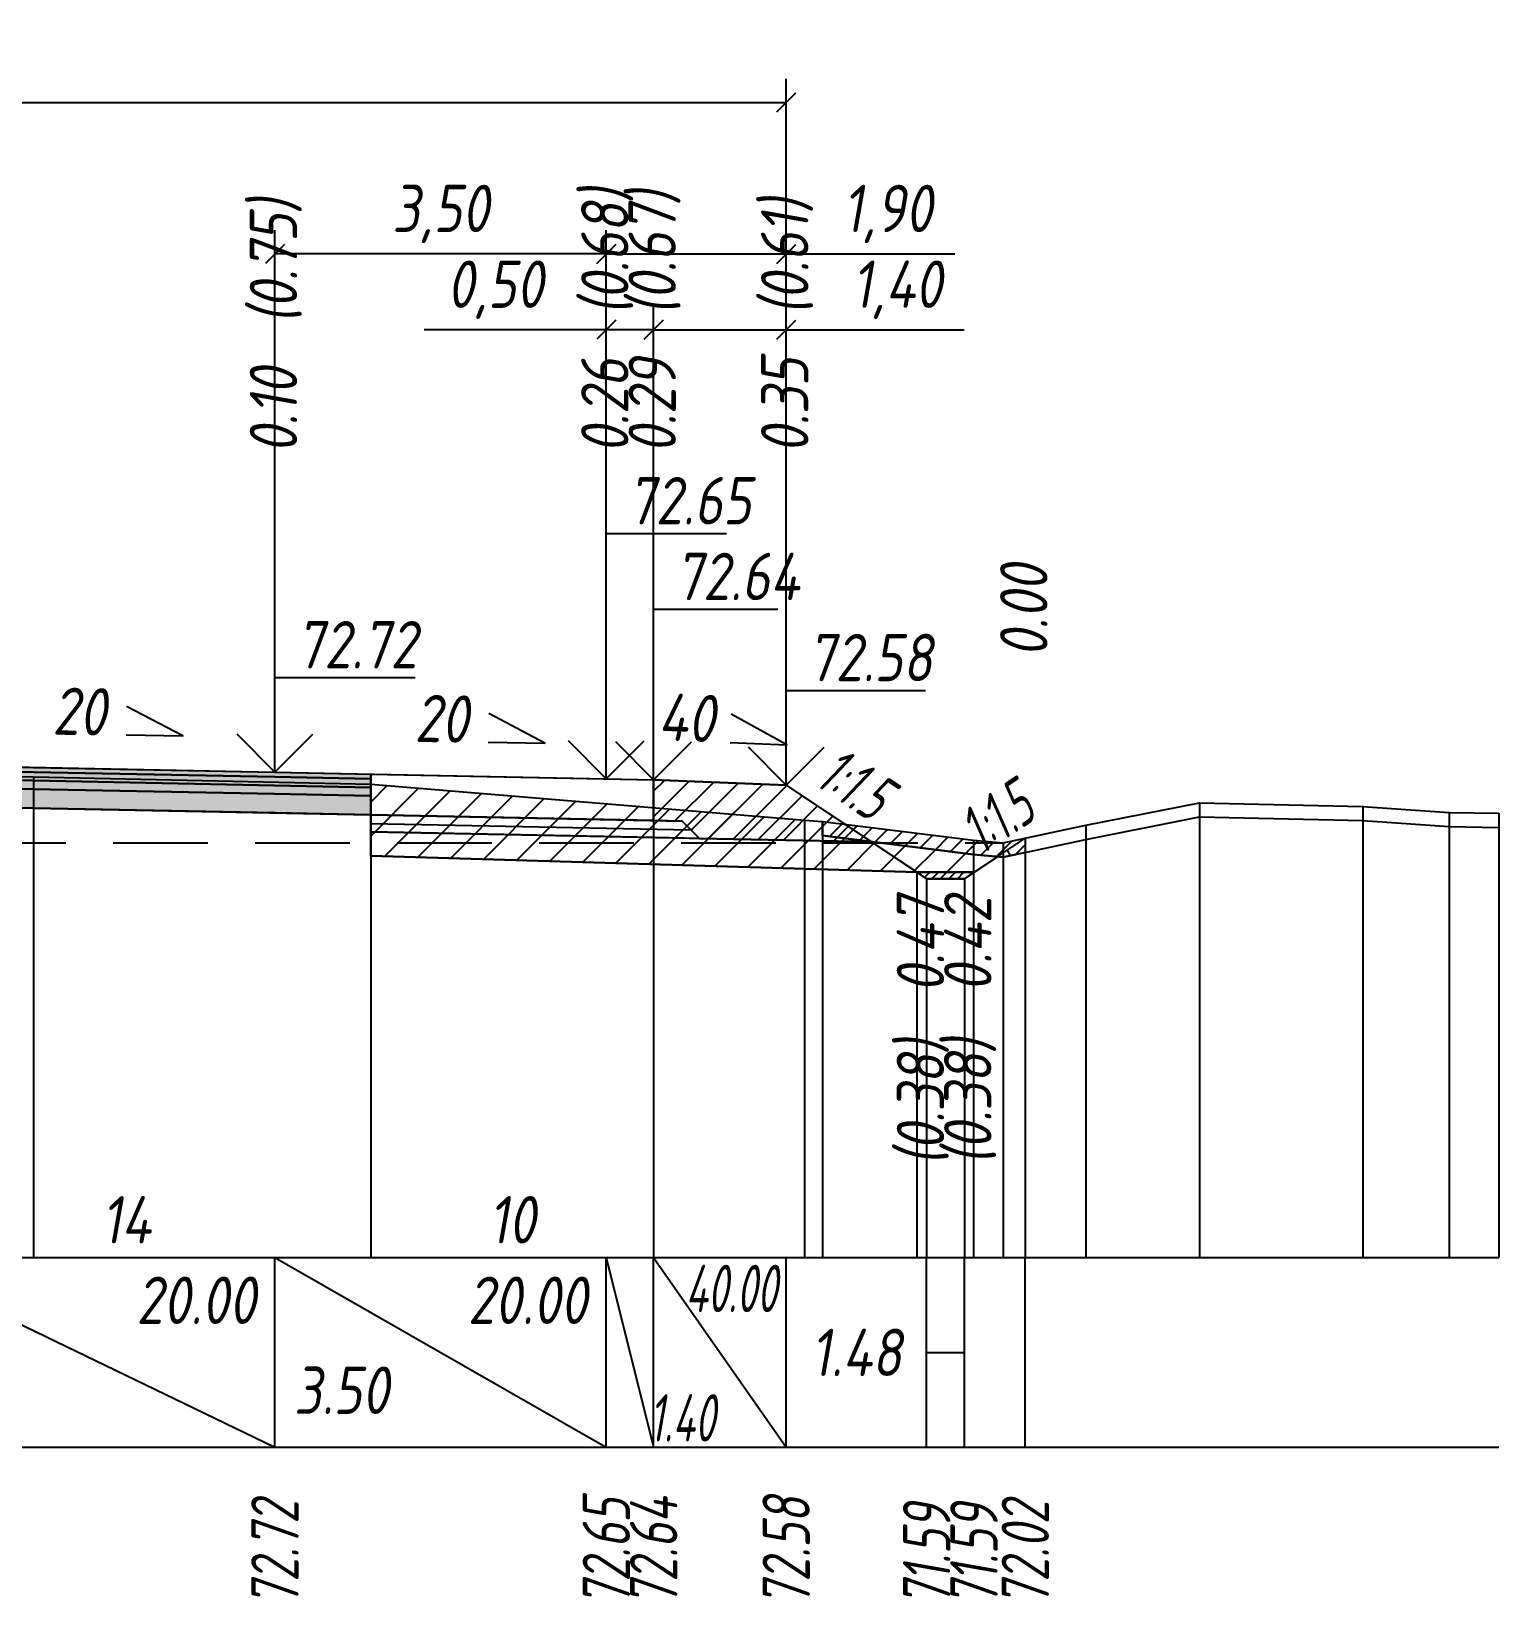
# Model space of a CAD drawing. Extents: x -717 to 1451, y -133302 to 233.
# Drawn here: x 165.2 to 242.7, y -10108.9 to -10026.3 of the extents above; entities that cross this region are included whole.
import ezdxf
from ezdxf.enums import TextEntityAlignment as Align

# ---------------------------------------------------------------- set-up
doc = ezdxf.new("R2010")
doc.units = 0
doc.linetypes.add('штриховая', pattern=[0.75, 0.5, -0.25])
for name, color, linetype in [('Интерполированный поперечник', 2, 'Continuous'), ('Код_514', 1, 'Continuous'), ('Контур_0', 7, 'Continuous'), ('Контур_2521', 7, 'Continuous'), ('Контур_2564', 7, 'Continuous'), ('Контур_2660', 7, 'Continuous'), ('Контур_2665', 7, 'Continuous'), ('Контур_400', 7, 'Continuous'), ('Контур_508', 7, 'Continuous'), ('Контур_512', 7, 'Continuous'), ('Контур_513', 7, 'Continuous'), ('Контур_818', 7, 'Continuous'), ('Красный поперечник', 1, 'Continuous'), ('Объём_2501', 7, 'Continuous'), ('Объём_2564', 7, 'Continuous'), ('Объём_2650', 7, 'Continuous'), ('Объём_2660', 7, 'Continuous'), ('Объём_2661', 7, 'Continuous'), ('Объём_2662', 7, 'Continuous'), ('Объём_2663', 7, 'Continuous'), ('Объём_2664', 7, 'Continuous'), ('Объём_2665', 7, 'Continuous'), ('Объём_2666', 7, 'Continuous'), ('Объём_2667', 7, 'Continuous'), ('Объём_2668', 7, 'Continuous'), ('Объём_2669', 7, 'Continuous'), ('Объём_2675', 7, 'Continuous'), ('Объём_2753', 7, 'Continuous'), ('Откосы', 7, 'Continuous'), ('Отметки покрытия', 7, 'Continuous'), ('Рабочие отметки', 7, 'Continuous'), ('Рабочие отметки доп.', 7, 'Continuous'), ('Слои выравнивания', 7, 'Continuous'), ('Таблица', 7, 'Continuous'), ('Уклоны проезжей части', 7, 'Continuous'), ('Черный поперечник', 3, 'Continuous')]:
    doc.layers.add(name, color=color, linetype=linetype)
for name, color, linetype, true_color in [('Контур_2540', 2, 'Continuous', 0xffff00), ('Контур_2560', 2, 'Continuous', 0xffff00), ('Контур_2561', 7, 'Continuous', 0xff8040), ('Контур_2562', 3, 'Continuous', 0x00ff00), ('Контур_2563', 7, 'Continuous', 0xff8000), ('Контур_2570', 7, 'Continuous', 0x80ff00), ('Контур_2725', 7, 'Continuous', 0x323232), ('Контур_2736', 4, 'Continuous', 0x00ffff), ('Контур_2737', 4, 'Continuous', 0x00ffff), ('Контур_2738', 4, 'Continuous', 0x00ffff), ('Контур_2739', 4, 'Continuous', 0x00ffff), ('Контур_2741', 4, 'Continuous', 0x00ffff), ('Контур_2742', 4, 'Continuous', 0x00ffff), ('Контур_2743', 4, 'Continuous', 0x00ffff), ('Контур_2744', 7, 'Continuous', 0xa4ffff), ('Контур_2745', 7, 'Continuous', 0xa4ffff), ('Контур_2747', 4, 'Continuous', 0x00ffff), ('Контур_2748', 4, 'Continuous', 0x00ffff), ('Контур_2749', 4, 'Continuous', 0x00ffff), ('Контур_2750', 4, 'Continuous', 0x00ffff), ('Контур_2751', 4, 'Continuous', 0x00ffff), ('Контур_2752', 4, 'Continuous', 0x00ffff), ('Контур_2760', 7, 'Continuous', 0x323232), ('Контур_2761', 7, 'Continuous', 0x323232), ('Контур_2762', 7, 'Continuous', 0x323232), ('Контур_2763', 7, 'Continuous', 0x323232), ('Контур_402', 7, 'Continuous', 0xff6464), ('Контур_703', 4, 'Continuous', 0x00ffff), ('Контур_705', 4, 'Continuous', 0x00ffff), ('Контур_707', 4, 'Continuous', 0x00ffff), ('Контур_720', 131, 'Continuous', 0xaaffff), ('Объём_2500', 7, 'Continuous', 0xc0c0c0), ('Объём_2520', 7, 'Continuous', 0x80ffff), ('Объём_2540', 2, 'Continuous', 0xffff00), ('Объём_2560', 2, 'Continuous', 0xffff00), ('Объём_2561', 7, 'Continuous', 0xff8040), ('Объём_2562', 3, 'Continuous', 0x00ff00), ('Объём_2563', 7, 'Continuous', 0xff8000), ('Объём_2570', 7, 'Continuous', 0x80ff00), ('Объём_2600', 7, 'Continuous', 0x808000), ('Объём_2620', 2, 'Continuous', 0xffff00), ('Объём_2746', 2, 'Continuous', 0xffff00)]:
    doc.layers.add(name, color=color, linetype=linetype, true_color=true_color)
doc.styles.get("Standard").update_dxf_attribs({"font": 'txt', "height": 2.5})
doc.styles.add('М', font='romand.shx', dxfattribs={"width": 0.8, "oblique": 10, "height": 2.5})
doc.dimstyles.new('ISO-25', dxfattribs={"dimtxt": 2.5, "dimasz": 2.5, "dimexe": 1.25, "dimexo": 0.625, "dimtad": 1, "dimtxsty": 'Standard', "dimcen": 2.5, "dimadec": 0, "dimazin": 0, "dimtfac": 1, "dimtmove": 0, "dimatfit": 3, "dimfxl": 1, "dimarcsym": 0})

# ---------------------------------------------------------------- blocks, each defined once
blk = doc.blocks.new('_Oblique')
at = {"color": 0, "linetype": 'ByBlock', "lineweight": -2}
blk.add_line((-0.5, -0.5), (0.5, 0.5), dxfattribs=at)
blk = doc.blocks.new('*D225')
at = {"color": 0, "lineweight": -2, "transparency": 16777216}
for p, q in [((198.051, -10065.214), (198.051, -10040.774)), ((205.051, -10065.494), (205.051, -10040.774)), ((198.051, -10042.024), (205.051, -10042.024)), ((205.051, -10042.024), (214.45, -10042.024))]:
    blk.add_line(p, q, dxfattribs=at)
at = {"layer": 'Defpoints', "color": 0, "transparency": 16777216}
for p in [(205.051, -10042.024), (198.051, -10065.839), (205.051, -10066.119)]:
    blk.add_point(p, dxfattribs=at)
at = {"color": 0, "lineweight": -2, "transparency": 16777216, "rotation": 180}
blk.add_blockref('_Oblique', (198.051, -10042.024), dxfattribs=at)
at = {"color": 0, "lineweight": -2, "transparency": 16777216}
blk.add_blockref('_Oblique', (205.051, -10042.024), dxfattribs=at)
at = {"color": 0, "transparency": 16777216, "insert": (210.91, -10039.91), "char_height": 2.5, "width": 8.75, "attachment_point": 5, "style": 'М'}
blk.add_mtext('1,40', dxfattribs=at)
blk = doc.blocks.new('*D227')
at = {"color": 0, "lineweight": -2, "transparency": 16777216}
for p, q in [((195.551, -10065.164), (195.551, -10040.774)), ((198.051, -10065.214), (198.051, -10040.774)), ((195.551, -10042.024), (185.928, -10042.024)), ((198.051, -10042.024), (195.551, -10042.024))]:
    blk.add_line(p, q, dxfattribs=at)
at = {"layer": 'Defpoints', "color": 0, "transparency": 16777216}
for p in [(198.051, -10042.024), (195.551, -10065.789), (198.051, -10065.839)]:
    blk.add_point(p, dxfattribs=at)
at = {"color": 0, "lineweight": -2, "transparency": 16777216, "rotation": 180}
blk.add_blockref('_Oblique', (195.551, -10042.024), dxfattribs=at)
at = {"color": 0, "lineweight": -2, "transparency": 16777216}
blk.add_blockref('_Oblique', (198.051, -10042.024), dxfattribs=at)
at = {"color": 0, "transparency": 16777216, "insert": (189.69, -10039.91), "char_height": 2.5, "width": 9.16667, "attachment_point": 5, "style": 'М'}
blk.add_mtext('0,50', dxfattribs=at)
blk = doc.blocks.new('*D229')
at = {"color": 0, "lineweight": -2, "transparency": 16777216}
for p, q in [((178.051, -10064.814), (178.051, -10036.774)), ((195.551, -10065.164), (195.551, -10036.774)), ((195.551, -10038.024), (178.051, -10038.024))]:
    blk.add_line(p, q, dxfattribs=at)
at = {"layer": 'Defpoints', "color": 0, "transparency": 16777216}
for p in [(178.051, -10038.024), (178.051, -10065.439), (195.551, -10065.789)]:
    blk.add_point(p, dxfattribs=at)
at = {"color": 0, "lineweight": -2, "transparency": 16777216, "rotation": 180}
blk.add_blockref('_Oblique', (178.051, -10038.024), dxfattribs=at)
at = {"color": 0, "lineweight": -2, "transparency": 16777216}
blk.add_blockref('_Oblique', (195.551, -10038.024), dxfattribs=at)
at = {"color": 0, "transparency": 16777216, "insert": (186.801, -10035.91), "char_height": 2.5, "width": 9.58333, "attachment_point": 5, "style": 'М'}
blk.add_mtext('3,50', dxfattribs=at)
blk = doc.blocks.new('*D230')
at = {"color": 0, "lineweight": -2, "transparency": 16777216}
for p, q in [((195.551, -10065.164), (195.551, -10036.774)), ((205.051, -10065.494), (205.051, -10036.774)), ((195.551, -10038.024), (205.051, -10038.024)), ((205.051, -10038.024), (213.95, -10038.024))]:
    blk.add_line(p, q, dxfattribs=at)
at = {"layer": 'Defpoints', "color": 0, "transparency": 16777216}
for p in [(195.551, -10038.024), (195.551, -10065.789), (205.051, -10066.119)]:
    blk.add_point(p, dxfattribs=at)
at = {"color": 0, "lineweight": -2, "transparency": 16777216, "rotation": 180}
blk.add_blockref('_Oblique', (195.551, -10038.024), dxfattribs=at)
at = {"color": 0, "lineweight": -2, "transparency": 16777216}
blk.add_blockref('_Oblique', (205.051, -10038.024), dxfattribs=at)
at = {"color": 0, "transparency": 16777216, "insert": (210.409, -10035.91), "char_height": 2.5, "width": 8.75, "attachment_point": 5, "style": 'М'}
blk.add_mtext('1,90', dxfattribs=at)
blk = doc.blocks.new('*D232')
at = {"color": 0, "lineweight": -2, "transparency": 16777216}
for p, q in [((109.551, -10065.494), (109.551, -10028.774)), ((205.051, -10065.494), (205.051, -10028.774)), ((109.551, -10030.024), (205.051, -10030.024))]:
    blk.add_line(p, q, dxfattribs=at)
at = {"layer": 'Defpoints', "color": 0, "transparency": 16777216}
for p in [(205.051, -10030.024), (109.551, -10066.119), (205.051, -10066.119)]:
    blk.add_point(p, dxfattribs=at)
at = {"color": 0, "lineweight": -2, "transparency": 16777216, "rotation": 180}
blk.add_blockref('_Oblique', (109.551, -10030.024), dxfattribs=at)
at = {"color": 0, "lineweight": -2, "transparency": 16777216}
blk.add_blockref('_Oblique', (205.051, -10030.024), dxfattribs=at)
at = {"color": 0, "transparency": 16777216, "insert": (157.301, -10027.91), "char_height": 2.5, "width": 10.41667, "attachment_point": 5, "style": 'М'}
blk.add_mtext('19,10', dxfattribs=at)

msp = doc.modelspace()

# ---------------------------------------------------------------- hatches: boundary and pattern name
at = {"layer": 'Объём_2563'}
h = msp.add_hatch(dxfattribs=at)
h.set_pattern_fill('ANSI31', color=256, scale=0.3)
h.paths.add_polyline_path([(200.469, -10068.874), (199.551, -10067.956), (198.051, -10067.926), (198.051, -10065.776), (205.051, -10066.056), (209.551, -10069.056)])
at = {"layer": 'Объём_2570'}
h = msp.add_hatch(dxfattribs=at)
h.set_pattern_fill('ANSI31', color=256, scale=0.2)
h.paths.add_polyline_path([(217.674, -10069.612), (216.516, -10069.86), (214.934, -10069.716), (206.962, -10068.724), (206.962, -10067.974), (214.934, -10068.966), (216.516, -10069.11), (217.674, -10068.862)])
at = {"layer": 'Объём_2600'}
h = msp.add_hatch(dxfattribs=at)
h.set_pattern_fill('ANSI31', color=6, scale=0.4)
h.paths.add_polyline_path([(206.015, -10067.903), (206.962, -10067.974), (206.962, -10068.724), (214.934, -10069.716), (216.218, -10069.833), (214.991, -10070.65), (211.942, -10070.65), (183.11, -10069.785), (183.11, -10066.011)])
h = msp.add_hatch(dxfattribs=at)
h.set_pattern_fill('HONEY', color=5, scale=0.3)
h.paths.add_polyline_path([(217.674, -10068.862), (217.674, -10069.612), (216.516, -10069.86), (216.218, -10069.833)])
at = {"layer": 'Объём_2620'}
h = msp.add_hatch(dxfattribs=at)
h.set_pattern_fill('ANSI31', color=2, scale=0.1)
h.paths.add_polyline_path([(211.942, -10070.65), (214.991, -10070.65), (214.467, -10071), (212.467, -10071)])
at = {"layer": 'Слои выравнивания'}
for color, points in [(2, [(157.301, -10064.961), (158.456, -10064.984), (165.307, -10065.121), (178.051, -10065.376), (183.11, -10065.477), (183.11, -10065.727), (178.051, -10065.626), (165.307, -10065.371), (158.456, -10065.234), (157.301, -10065.211)]), (3, [(157.301, -10065.211), (158.456, -10065.234), (165.307, -10065.371), (178.051, -10065.626), (183.11, -10065.727), (183.11, -10066.177), (178.051, -10066.076), (165.307, -10065.821), (158.456, -10065.684), (157.301, -10065.661)]), (4, [(157.301, -10065.661), (158.456, -10065.684), (165.307, -10065.821), (178.051, -10066.076), (183.11, -10066.177), (183.11, -10066.627), (178.051, -10066.526), (165.307, -10066.271), (158.456, -10066.134), (157.301, -10066.111)]), (5, [(157.301, -10066.111), (158.456, -10066.134), (165.307, -10066.271), (178.051, -10066.526), (183.11, -10066.627), (183.11, -10067.627), (178.051, -10067.526), (165.307, -10067.271), (158.456, -10067.134), (157.301, -10067.111)])]:
    msp.add_hatch(color=color, dxfattribs=at).paths.add_polyline_path(points)

# ---------------------------------------------------------------- linework, layer by layer
at = {"layer": 'Интерполированный поперечник', "linetype": 'штриховая', "ltscale": 10, "flags": 128}
msp.add_lwpolyline([(87.004, -10069.087), (216.516, -10069.11)], dxfattribs=at)
at = {"layer": 'Код_514'}
for p, q in [((157.301, -10091), (178.051, -10101)), ((178.051, -10101), (178.051, -10091)), ((178.051, -10091), (195.551, -10101)), ((195.551, -10101), (195.551, -10091)), ((195.551, -10091), (198.051, -10101)), ((198.051, -10101), (198.051, -10091)), ((198.051, -10091), (205.051, -10101)), ((205.051, -10101), (205.051, -10091)), ((212.467, -10101), (212.467, -10091)), ((214.467, -10101), (214.467, -10091)), ((217.674, -10101), (217.674, -10091)), ((212.467, -10096), (214.467, -10096))]:
    msp.add_line(p, q, dxfattribs=at)
at = {"layer": 'Контур_0', "flags": 128}
for points in [[(183.11, -10065.477), (198.051, -10065.776), (198.051, -10067.926), (183.11, -10067.627), (183.11, -10065.477), (183.11, -10065.477)], [(205.051, -10066.056), (209.629, -10069.108), (209.629, -10069.108), (209.629, -10069.108), (209.629, -10069.108), (209.629, -10069.108), (209.629, -10069.108), (209.629, -10069.108), (209.629, -10069.108), (209.629, -10069.108), (209.629, -10069.108), (209.629, -10069.108), (209.629, -10069.108), (209.629, -10069.108), (209.629, -10069.108), (212.467, -10071)], [(205.051, -10066.056), (209.629, -10069.108), (209.629, -10069.108), (209.629, -10069.108), (209.629, -10069.108), (209.629, -10069.108), (209.629, -10069.108), (209.629, -10069.108), (209.629, -10069.108), (209.629, -10069.108), (209.629, -10069.108), (209.629, -10069.108), (209.629, -10069.108), (209.629, -10069.108), (209.629, -10069.108), (212.467, -10071), (214.467, -10071), (217.674, -10068.862), (217.674, -10068.862), (217.674, -10068.862), (217.674, -10068.862), (217.674, -10068.862), (217.674, -10068.862), (217.674, -10068.862), (217.674, -10068.862), (217.674, -10068.862), (217.674, -10068.862), (217.674, -10068.862), (217.674, -10068.862), (217.674, -10068.862)], [(198.051, -10068.826), (183.11, -10068.527), (183.11, -10067.627), (199.551, -10067.956), (200.469, -10068.874), (198.051, -10068.826), (198.051, -10068.826)], [(198.051, -10067.926), (199.551, -10067.956), (200.469, -10068.874), (209.551, -10069.056)]]:
    msp.add_lwpolyline(points, dxfattribs=at)
at = {"layer": 'Контур_2521', "color": 250, "flags": 128}
msp.add_lwpolyline([(183.11, -10068.077), (200.01, -10068.415)], dxfattribs=at)
at = {"layer": 'Контур_2540', "flags": 128}
msp.add_lwpolyline([(195.551, -10068.776), (209.551, -10069.056), (211.942, -10070.65), (183.11, -10069.785), (183.11, -10068.527), (195.551, -10068.776), (195.551, -10068.776)], dxfattribs=at)
at = {"layer": 'Контур_2560', "flags": 128}
msp.add_lwpolyline([(198.051, -10065.776), (205.051, -10066.056), (205.051, -10066.056), (205.051, -10066.056)], dxfattribs=at)
at = {"layer": 'Контур_2561', "flags": 128}
msp.add_lwpolyline([(198.051, -10065.776), (198.051, -10065.776), (205.051, -10066.056), (205.051, -10066.056), (198.051, -10065.776)], dxfattribs=at)
at = {"layer": 'Контур_2562', "flags": 128}
msp.add_lwpolyline([(205.051, -10066.056), (205.051, -10066.056), (205.051, -10066.056), (205.051, -10066.056), (205.051, -10066.056)], dxfattribs=at)
at = {"layer": 'Контур_2563', "flags": 128}
msp.add_lwpolyline([(200.469, -10068.874), (199.551, -10067.956), (198.051, -10067.926), (198.051, -10065.776), (205.051, -10066.056), (209.551, -10069.056), (200.469, -10068.874), (200.469, -10068.874)], dxfattribs=at)
at = {"layer": 'Контур_2564', "flags": 128}
msp.add_lwpolyline([(198.051, -10065.776), (205.051, -10066.056)], dxfattribs=at)
at = {"layer": 'Контур_2570', "flags": 128}
msp.add_lwpolyline([(158.456, -10065.491), (165.307, -10065.614), (183.11, -10066.011), (206.015, -10067.903), (206.962, -10067.974), (206.962, -10068.724), (214.934, -10069.716), (216.516, -10069.86), (216.516, -10069.86), (220.866, -10068.928), (226.868, -10067.738), (235.508, -10067.932), (240.057, -10068.25), (242.674, -10068.293)], dxfattribs=at)
at = {"layer": 'Контур_2660', "flags": 128}
msp.add_lwpolyline([(183.11, -10069.785), (211.942, -10070.65)], dxfattribs=at)
at = {"layer": 'Контур_2665', "flags": 128}
msp.add_lwpolyline([(205.051, -10066.056), (205.051, -10066.056)], dxfattribs=at)
at = {"layer": 'Контур_2725', "flags": 128}
msp.add_lwpolyline([(133.376, -10067.59), (136.551, -10067.526), (151.36, -10067.23), (157.301, -10067.111), (158.456, -10067.134), (165.307, -10067.271), (178.051, -10067.526), (183.11, -10067.627)], dxfattribs=at)
at = {"layer": 'Контур_2736', "flags": 128}
for points in [[(205.051, -10066.056), (209.629, -10069.108)], [(209.629, -10069.108), (212.467, -10071)]]:
    msp.add_lwpolyline(points, dxfattribs=at)
at = {"layer": 'Контур_2737', "flags": 128}
msp.add_lwpolyline([(209.629, -10069.108), (209.629, -10069.108)], dxfattribs=at)
at = {"layer": 'Контур_2738', "flags": 128}
msp.add_lwpolyline([(209.629, -10069.108), (209.629, -10069.108)], dxfattribs=at)
at = {"layer": 'Контур_2739', "flags": 128}
msp.add_lwpolyline([(209.629, -10069.108), (209.629, -10069.108)], dxfattribs=at)
at = {"layer": 'Контур_2741', "flags": 128}
msp.add_lwpolyline([(217.674, -10068.862), (217.674, -10068.862)], dxfattribs=at)
at = {"layer": 'Контур_2742', "flags": 128}
msp.add_lwpolyline([(217.674, -10068.862), (217.674, -10068.862)], dxfattribs=at)
at = {"layer": 'Контур_2743', "flags": 128}
msp.add_lwpolyline([(217.674, -10068.862), (217.674, -10068.862)], dxfattribs=at)
at = {"layer": 'Контур_2744', "flags": 128}
msp.add_lwpolyline([(217.674, -10068.862), (217.674, -10068.862)], dxfattribs=at)
msp.add_lwpolyline([(217.674, -10068.862), (217.674, -10068.862)], dxfattribs=at)
msp.add_lwpolyline([(217.674, -10068.862), (217.674, -10068.862)], dxfattribs=at)
msp.add_lwpolyline([(217.674, -10068.862), (217.674, -10068.862)], dxfattribs=at)
msp.add_lwpolyline([(217.674, -10068.862), (217.674, -10068.862)], dxfattribs=at)
msp.add_lwpolyline([(217.674, -10068.862), (217.674, -10068.862)], dxfattribs=at)
at = {"layer": 'Контур_2745', "flags": 128}
msp.add_lwpolyline([(209.629, -10069.108), (209.629, -10069.108)], dxfattribs=at)
msp.add_lwpolyline([(209.629, -10069.108), (209.629, -10069.108)], dxfattribs=at)
msp.add_lwpolyline([(209.629, -10069.108), (209.629, -10069.108)], dxfattribs=at)
msp.add_lwpolyline([(209.629, -10069.108), (209.629, -10069.108)], dxfattribs=at)
msp.add_lwpolyline([(209.629, -10069.108), (209.629, -10069.108)], dxfattribs=at)
msp.add_lwpolyline([(209.629, -10069.108), (209.629, -10069.108)], dxfattribs=at)
at = {"layer": 'Контур_2747', "flags": 128}
msp.add_lwpolyline([(209.629, -10069.108), (209.629, -10069.108)], dxfattribs=at)
at = {"layer": 'Контур_2748', "flags": 128}
msp.add_lwpolyline([(209.629, -10069.108), (209.629, -10069.108)], dxfattribs=at)
at = {"layer": 'Контур_2749', "flags": 128}
msp.add_lwpolyline([(209.629, -10069.108), (209.629, -10069.108)], dxfattribs=at)
at = {"layer": 'Контур_2750', "flags": 128}
msp.add_lwpolyline([(217.674, -10068.862), (217.674, -10068.862)], dxfattribs=at)
at = {"layer": 'Контур_2751', "flags": 128}
msp.add_lwpolyline([(217.674, -10068.862), (217.674, -10068.862)], dxfattribs=at)
at = {"layer": 'Контур_2752', "flags": 128}
msp.add_lwpolyline([(217.674, -10068.862), (217.674, -10068.862)], dxfattribs=at)
at = {"layer": 'Контур_2760', "flags": 128}
msp.add_lwpolyline([(133.376, -10065.44), (136.551, -10065.376), (151.36, -10065.08), (157.301, -10064.961), (158.456, -10064.984), (165.307, -10065.121), (178.051, -10065.376), (183.11, -10065.477)], dxfattribs=at)
at = {"layer": 'Контур_2761', "flags": 128}
msp.add_lwpolyline([(133.376, -10065.69), (136.551, -10065.626), (151.36, -10065.33), (157.301, -10065.211), (158.456, -10065.234), (165.307, -10065.371), (178.051, -10065.626), (183.11, -10065.727)], dxfattribs=at)
at = {"layer": 'Контур_2762', "flags": 128}
msp.add_lwpolyline([(133.376, -10066.14), (136.551, -10066.076), (151.36, -10065.78), (157.301, -10065.661), (158.456, -10065.684), (165.307, -10065.821), (178.051, -10066.076), (183.11, -10066.177)], dxfattribs=at)
at = {"layer": 'Контур_2763', "flags": 128}
msp.add_lwpolyline([(133.376, -10066.59), (136.551, -10066.526), (151.36, -10066.23), (157.301, -10066.111), (158.456, -10066.134), (165.307, -10066.271), (178.051, -10066.526), (183.11, -10066.627)], dxfattribs=at)
at = {"layer": 'Контур_400', "flags": 128}
msp.add_lwpolyline([(157.301, -10064.961), (178.051, -10065.376), (195.551, -10065.726), (195.551, -10065.726), (195.551, -10065.726), (195.551, -10065.726), (195.551, -10065.726), (195.551, -10065.726), (198.051, -10065.776)], dxfattribs=at)
at = {"layer": 'Контур_402', "flags": 128}
msp.add_lwpolyline([(105, -10070.58), (133.376, -10069.729), (133.376, -10067.59), (157.301, -10067.111), (183.11, -10067.627), (183.11, -10069.785), (211.942, -10070.65)], dxfattribs=at)
at = {"layer": 'Контур_508', "flags": 128}
msp.add_lwpolyline([(105, -10070.58), (133.376, -10069.729), (133.376, -10067.59), (157.301, -10067.111), (183.11, -10067.627), (183.11, -10069.785), (211.942, -10070.65), (212.467, -10071), (214.467, -10071), (217.674, -10068.862)], dxfattribs=at)
at = {"layer": 'Контур_512', "flags": 128}
msp.add_lwpolyline([(183.11, -10069.785), (211.942, -10070.65), (212.467, -10071), (214.467, -10071), (217.674, -10068.862)], dxfattribs=at)
at = {"layer": 'Контур_513', "flags": 128}
msp.add_lwpolyline([(105, -10070.58), (133.376, -10069.729), (133.376, -10067.59), (157.301, -10067.111), (183.11, -10067.627), (183.11, -10069.785), (211.942, -10070.65), (212.467, -10071), (214.467, -10071), (217.674, -10068.862)], dxfattribs=at)
at = {"layer": 'Контур_703', "flags": 128}
msp.add_lwpolyline([(205.051, -10066.056), (209.629, -10069.108)], dxfattribs=at)
at = {"layer": 'Контур_705', "flags": 128}
msp.add_lwpolyline([(209.629, -10069.108), (209.629, -10069.108)], dxfattribs=at)
at = {"layer": 'Контур_707', "flags": 128}
msp.add_lwpolyline([(214.467, -10071), (217.674, -10068.862)], dxfattribs=at)
at = {"layer": 'Контур_720', "flags": 128}
msp.add_lwpolyline([(212.467, -10071), (214.467, -10071)], dxfattribs=at)
at = {"layer": 'Контур_818', "flags": 128}
msp.add_lwpolyline([(105, -10068.262), (106.001, -10067.81), (107.613, -10067.718), (107.613, -10066.968), (129.16, -10065.791), (133.376, -10065.908), (151.36, -10065.619), (157.301, -10065.512), (158.456, -10065.491), (165.307, -10065.614), (183.11, -10066.011), (206.015, -10067.903), (206.962, -10067.974), (206.962, -10068.724), (214.934, -10069.716), (216.516, -10069.86), (216.516, -10069.86), (217.674, -10069.612)], dxfattribs=at)
at = {"layer": 'Красный поперечник'}
for p, q in [((157.301, -10064.961), (178.051, -10065.376)), ((178.051, -10065.376), (195.551, -10065.726)), ((195.551, -10065.726), (198.051, -10065.776)), ((198.051, -10065.776), (205.051, -10066.056)), ((205.051, -10066.056), (212.467, -10071)), ((214.467, -10071), (217.674, -10068.862)), ((217.674, -10068.862), (217.674, -10091)), ((183.11, -10069.785), (183.11, -10091)), ((211.942, -10070.65), (211.942, -10091)), ((212.467, -10071), (212.467, -10091)), ((212.467, -10071), (214.467, -10071)), ((214.467, -10071), (214.467, -10091))]:
    msp.add_line(p, q, dxfattribs=at)
at = {"layer": 'Объём_2500', "flags": 128}
msp.add_lwpolyline([(183.11, -10065.477), (198.051, -10065.776), (198.051, -10067.926), (183.11, -10067.627), (183.11, -10065.477), (183.11, -10065.477)], dxfattribs=at)
at = {"layer": 'Объём_2501', "flags": 128}
msp.add_lwpolyline([(157.301, -10064.961), (178.051, -10065.376), (195.551, -10065.726), (195.551, -10065.726), (195.551, -10065.726), (195.551, -10065.726), (195.551, -10065.726), (195.551, -10065.726), (198.051, -10065.776)], dxfattribs=at)
at = {"layer": 'Объём_2520', "color": 250, "flags": 128}
msp.add_lwpolyline([(198.051, -10068.826), (183.11, -10068.527), (183.11, -10067.627), (199.551, -10067.956), (200.469, -10068.874), (198.051, -10068.826), (198.051, -10068.826)], dxfattribs=at)
at = {"layer": 'Объём_2540', "flags": 128}
msp.add_lwpolyline([(195.551, -10068.776), (209.551, -10069.056), (211.942, -10070.65), (183.11, -10069.785), (183.11, -10068.527), (195.551, -10068.776), (195.551, -10068.776)], dxfattribs=at)
at = {"layer": 'Объём_2560', "flags": 128}
msp.add_lwpolyline([(198.051, -10065.776), (205.051, -10066.056), (205.051, -10066.056), (205.051, -10066.056)], dxfattribs=at)
at = {"layer": 'Объём_2561', "flags": 128}
msp.add_lwpolyline([(198.051, -10065.776), (198.051, -10065.776), (205.051, -10066.056), (205.051, -10066.056), (198.051, -10065.776)], dxfattribs=at)
at = {"layer": 'Объём_2562', "flags": 128}
msp.add_lwpolyline([(205.051, -10066.056), (205.051, -10066.056), (205.051, -10066.056), (205.051, -10066.056), (205.051, -10066.056)], dxfattribs=at)
at = {"layer": 'Объём_2563', "color": 250, "flags": 128}
msp.add_lwpolyline([(200.469, -10068.874), (199.551, -10067.956), (198.051, -10067.926), (198.051, -10065.776), (205.051, -10066.056), (209.551, -10069.056), (200.469, -10068.874), (200.469, -10068.874)], dxfattribs=at)
at = {"layer": 'Объём_2564', "flags": 128}
msp.add_lwpolyline([(198.051, -10065.776), (205.051, -10066.056)], dxfattribs=at)
at = {"layer": 'Объём_2570', "flags": 128}
msp.add_lwpolyline([(217.674, -10069.612), (216.516, -10069.86), (214.934, -10069.716), (206.962, -10068.724), (206.962, -10067.974), (214.934, -10068.966), (216.516, -10069.11), (217.674, -10068.862), (217.674, -10069.612), (217.674, -10069.612)], dxfattribs=at)
at = {"layer": 'Объём_2600', "color": 5, "flags": 128}
msp.add_lwpolyline([(217.674, -10068.862), (217.674, -10069.612), (216.516, -10069.86), (216.218, -10069.833), (217.674, -10068.862), (217.674, -10068.862)], dxfattribs=at)
at = {"layer": 'Объём_2620', "flags": 128}
msp.add_lwpolyline([(211.942, -10070.65), (214.991, -10070.65), (214.467, -10071), (212.467, -10071), (211.942, -10070.65), (211.942, -10070.65)], dxfattribs=at)
at = {"layer": 'Объём_2650', "color": 6, "flags": 128}
msp.add_lwpolyline([(206.015, -10067.903), (206.962, -10067.974), (206.962, -10068.724), (214.934, -10069.716), (216.218, -10069.833), (214.991, -10070.65), (211.942, -10070.65), (183.11, -10069.785), (183.11, -10066.011), (206.015, -10067.903), (206.015, -10067.903)], dxfattribs=at)
at = {"layer": 'Объём_2660', "flags": 128}
msp.add_lwpolyline([(183.11, -10069.785), (211.942, -10070.65)], dxfattribs=at)
at = {"layer": 'Объём_2661', "flags": 128}
msp.add_lwpolyline([(205.051, -10066.056), (209.629, -10069.108), (211.942, -10070.65)], dxfattribs=at)
at = {"layer": 'Объём_2662', "flags": 128}
msp.add_lwpolyline([(214.991, -10070.65), (217.674, -10068.862)], dxfattribs=at)
at = {"layer": 'Объём_2663', "flags": 128}
for points in [[(211.942, -10070.65), (212.467, -10071)], [(214.467, -10071), (214.991, -10070.65)]]:
    msp.add_lwpolyline(points, dxfattribs=at)
at = {"layer": 'Объём_2664', "flags": 128}
msp.add_lwpolyline([(212.467, -10071), (214.467, -10071)], dxfattribs=at)
at = {"layer": 'Объём_2665', "flags": 128}
msp.add_lwpolyline([(205.051, -10066.056), (205.051, -10066.056)], dxfattribs=at)
at = {"layer": 'Объём_2666', "flags": 128}
for points in [[(205.051, -10066.056), (209.629, -10069.108)], [(209.629, -10069.108), (211.942, -10070.65)]]:
    msp.add_lwpolyline(points, dxfattribs=at)
at = {"layer": 'Объём_2667', "flags": 128}
for points in [[(209.629, -10069.108), (209.629, -10069.108)], [(217.674, -10068.862), (217.674, -10068.862)]]:
    msp.add_lwpolyline(points, dxfattribs=at)
at = {"layer": 'Объём_2668', "flags": 128}
for points in [[(209.629, -10069.108), (209.629, -10069.108)], [(217.674, -10068.862), (217.674, -10068.862)]]:
    msp.add_lwpolyline(points, dxfattribs=at)
at = {"layer": 'Объём_2669', "flags": 128}
for points in [[(209.629, -10069.108), (209.629, -10069.108)], [(217.674, -10068.862), (217.674, -10068.862)]]:
    msp.add_lwpolyline(points, dxfattribs=at)
at = {"layer": 'Объём_2675', "flags": 128}
for points in [[(209.629, -10069.108), (209.629, -10069.108)], [(209.629, -10069.108), (209.629, -10069.108)], [(209.629, -10069.108), (209.629, -10069.108)], [(209.629, -10069.108), (209.629, -10069.108)], [(209.629, -10069.108), (209.629, -10069.108)], [(209.629, -10069.108), (209.629, -10069.108)], [(217.674, -10068.862), (217.674, -10068.862)], [(217.674, -10068.862), (217.674, -10068.862)], [(217.674, -10068.862), (217.674, -10068.862)], [(217.674, -10068.862), (217.674, -10068.862)], [(217.674, -10068.862), (217.674, -10068.862)], [(217.674, -10068.862), (217.674, -10068.862)]]:
    msp.add_lwpolyline(points, dxfattribs=at)
at = {"layer": 'Объём_2746', "flags": 128}
msp.add_lwpolyline([(206.962, -10068.724), (209.532, -10069.044), (211.942, -10070.65), (183.11, -10069.785), (183.11, -10066.011), (206.015, -10067.903), (206.962, -10067.974), (206.962, -10068.724), (206.962, -10068.724)], dxfattribs=at)
at = {"layer": 'Объём_2753', "flags": 128}
msp.add_lwpolyline([(183.11, -10065.477), (183.11, -10065.477)], dxfattribs=at)
at = {"layer": 'Откосы', "color": 1, "flags": 128}
for points in [[(170.189, -10063.402), (173.188, -10063.462), (170.219, -10061.902)], [(189.314, -10063.784), (192.313, -10063.844), (189.344, -10062.285)], [(202.092, -10063.808), (205.089, -10063.927), (202.152, -10062.309)]]:
    msp.add_lwpolyline(points, dxfattribs=at)
at = {"layer": 'Отметки покрытия', "color": 1}
for p, q in [((195.551, -10065.726), (195.551, -10052.776)), ((195.551, -10052.776), (201.901, -10052.776)), ((198.051, -10065.776), (198.051, -10056.776)), ((198.051, -10056.776), (204.601, -10056.776)), ((178.051, -10065.376), (178.051, -10060.376)), ((178.051, -10060.376), (185.451, -10060.376)), ((205.051, -10066.056), (205.051, -10061.056)), ((205.051, -10061.056), (212.401, -10061.056)), ((178.051, -10065.376), (176.051, -10063.376)), ((178.051, -10065.376), (180.051, -10063.376)), ((195.551, -10065.726), (193.551, -10063.726)), ((195.551, -10065.726), (197.551, -10063.726)), ((198.051, -10065.776), (196.051, -10063.776)), ((198.051, -10065.776), (200.051, -10063.776)), ((205.051, -10066.056), (203.051, -10064.056)), ((205.051, -10066.056), (207.051, -10064.056))]:
    msp.add_line(p, q, dxfattribs=at)
at = {"layer": 'Слои выравнивания'}
for p, q in [((183.11, -10065.477), (183.11, -10091)), ((198.051, -10065.776), (198.051, -10091))]:
    msp.add_line(p, q, dxfattribs=at)
at = {"layer": 'Слои выравнивания', "color": 2, "flags": 128}
msp.add_lwpolyline([(157.301, -10064.961), (158.456, -10064.984), (165.307, -10065.121), (178.051, -10065.376), (183.11, -10065.477), (183.11, -10065.727), (178.051, -10065.626), (165.307, -10065.371), (158.456, -10065.234), (157.301, -10065.211)], close=True, dxfattribs=at)
at = {"layer": 'Слои выравнивания', "color": 3, "flags": 128}
msp.add_lwpolyline([(157.301, -10065.211), (158.456, -10065.234), (165.307, -10065.371), (178.051, -10065.626), (183.11, -10065.727), (183.11, -10066.177), (178.051, -10066.076), (165.307, -10065.821), (158.456, -10065.684), (157.301, -10065.661)], close=True, dxfattribs=at)
at = {"layer": 'Слои выравнивания', "color": 4, "flags": 128}
msp.add_lwpolyline([(157.301, -10065.661), (158.456, -10065.684), (165.307, -10065.821), (178.051, -10066.076), (183.11, -10066.177), (183.11, -10066.627), (178.051, -10066.526), (165.307, -10066.271), (158.456, -10066.134), (157.301, -10066.111)], close=True, dxfattribs=at)
at = {"layer": 'Слои выравнивания', "color": 5, "flags": 128}
msp.add_lwpolyline([(157.301, -10066.111), (158.456, -10066.134), (165.307, -10066.271), (178.051, -10066.526), (183.11, -10066.627), (183.11, -10067.627), (178.051, -10067.526), (165.307, -10067.271), (158.456, -10067.134), (157.301, -10067.111)], close=True, dxfattribs=at)
at = {"layer": 'Таблица'}
for p, q in [((80, -10091), (242.674, -10091)), ((80, -10101), (242.674, -10101))]:
    msp.add_line(p, q, dxfattribs=at)
at = {"layer": 'Черный поперечник', "color": 7}
for p, q in [((165.307, -10065.614), (165.307, -10091)), ((183.11, -10066.011), (183.11, -10091)), ((226.868, -10066.988), (226.868, -10091)), ((235.508, -10067.182), (235.508, -10091)), ((206.015, -10067.903), (206.015, -10091)), ((206.962, -10067.974), (206.962, -10091)), ((240.057, -10067.5), (240.057, -10091)), ((242.674, -10067.543), (242.674, -10091)), ((220.866, -10068.178), (220.866, -10091)), ((214.934, -10068.966), (214.934, -10091)), ((216.516, -10069.11), (216.516, -10091))]:
    msp.add_line(p, q, dxfattribs=at)
at = {"layer": 'Черный поперечник', "flags": 128}
msp.add_lwpolyline([(80, -10068.783), (80.067, -10068.781), (82.864, -10068.949), (87.004, -10069.087), (104.76, -10067.62), (106.001, -10067.06), (107.613, -10066.968), (129.16, -10065.791), (133.376, -10065.908), (151.36, -10065.619), (157.301, -10065.512), (158.456, -10065.491), (165.307, -10065.614), (183.11, -10066.011), (206.015, -10067.903), (206.962, -10067.974), (214.934, -10068.966), (216.516, -10069.11), (220.866, -10068.178), (226.868, -10066.988), (235.508, -10067.182), (240.057, -10067.5), (242.674, -10067.543)], dxfattribs=at)

# ---------------------------------------------------------------- texts
at = {"layer": 'Код_514', "style": 'М', "oblique": 10}
for s, width, p in [('40.00', 0.6, (204.571, -10091.375)), ('20.00', 0.8, (177.051, -10092)), ('20.00', 0.8, (194.551, -10092))]:
    msp.add_text(s, height=2.5, dxfattribs=dict(at, width=width)).set_placement(p, align=Align.TOP_RIGHT)
at = {"layer": 'Код_514', "style": 'М', "oblique": 10, "width": 0.8}
msp.add_text('1.48', height=2.5, dxfattribs=at).set_placement((208.759, -10096), align=Align.MIDDLE_CENTER)
at = {"layer": 'Код_514', "style": 'М', "oblique": 10}
for s, width, p in [('3.50', 0.8, (179.051, -10100)), ('1.40', 0.6, (197.801, -10101.457))]:
    msp.add_text(s, height=2.5, dxfattribs=dict(at, width=width)).set_placement(p, align=Align.BOTTOM_LEFT)
at = {"layer": 'Код_514', "style": 'М', "oblique": 10, "width": 0.7}
for s, p in [('72.65', (195.551, -10109.382)), ('72.58', (205.051, -10109.382)), ('72.72', (178.051, -10109.382)), ('72.64', (198.051, -10109.382)), ('71.59', (212.467, -10109.382)), ('71.59', (214.967, -10109.382)), ('72.02', (217.674, -10109.382))]:
    msp.add_text(s, height=2.5, rotation=90, dxfattribs=at).set_placement(p, align=Align.MIDDLE_LEFT)
at = {"layer": 'Отметки покрытия', "color": 1, "style": 'М', "oblique": 10, "width": 0.8}
for s, p in [('72.65', (196.692, -10053.045)), ('72.64', (199.192, -10057.045)), ('72.72', (179.192, -10060.645)), ('72.58', (206.192, -10061.325))]:
    msp.add_text(s, height=2.5, dxfattribs=at).set_placement(p, align=Align.BOTTOM_LEFT)
at = {"layer": 'Рабочие отметки', "color": 1, "style": 'М', "oblique": 10, "width": 0.8}
for s, p in [('0.10', (177.973, -10048.526)), ('0.26', (195.473, -10048.526)), ('0.29', (197.973, -10048.526)), ('0.35', (204.973, -10048.526)), ('0.00', (217.596, -10059.293))]:
    msp.add_text(s, height=2.5, rotation=90, dxfattribs=at).set_placement(p, align=Align.MIDDLE_LEFT)
for s, p in [('0.47', (212.139, -10071.931)), ('0.42', (214.639, -10071.931))]:
    msp.add_text(s, height=2.5, rotation=90, dxfattribs=at).set_placement(p, align=Align.MIDDLE_RIGHT)
at = {"layer": 'Рабочие отметки доп.', "color": 1, "style": 'М', "oblique": 10, "width": 0.8}
for s, p in [('(0.75)', (177.973, -10041.676)), ('(0.68)', (195.473, -10041.226)), ('(0.67)', (197.973, -10041.226)), ('(0.61)', (204.973, -10041.226))]:
    msp.add_text(s, height=2.5, rotation=90, dxfattribs=at).set_placement(p, align=Align.MIDDLE_LEFT)
for p in [(212.139, -10079.481), (214.639, -10079.431)]:
    msp.add_text('(0.38)', height=2.5, rotation=90, dxfattribs=at).set_placement(p, align=Align.MIDDLE_RIGHT)
at = {"layer": 'Слои выравнивания', "style": 'М', "oblique": 10, "width": 0.8}
for s, p in [('14', (170.205, -10091)), ('10', (190.58, -10091))]:
    msp.add_text(s, height=2.5, dxfattribs=at).set_placement(p, align=Align.BOTTOM_CENTER)
at = {"layer": 'Уклоны проезжей части', "color": 1, "style": 'М', "oblique": 10}
for s, rotation, width, p in [('20', 358.85423, 0.8, (167.696, -10064.169)), ('20', 358.85423, 0.8, (186.821, -10064.551)), ('40', 357.70938, 0.8, (199.721, -10064.499)), ('1:1.5', 326.30994, 0.6, (207.592, -10067.647)), ('1:1.5', 33.69007, 0.6, (217.287, -10069.394))]:
    msp.add_text(s, height=2.5, rotation=rotation, dxfattribs=dict(at, width=width)).set_placement(p, align=Align.BOTTOM_CENTER)

# ---------------------------------------------------------------- dimensions: what is measured, and where the dimension line sits
at = {"color": 5}
dim = msp.add_linear_dim(base=(205.051, -10030.024), p1=(109.551, -10066.119), p2=(205.051, -10066.119), angle=180, dimstyle='ISO-25', override={"dimasz": 1, "dimlfac": 0.2, "dimzin": 0, "dimtxsty": 'М', "dimblk1": 'Oblique', "dimblk2": 'Oblique', "dimsah": 1}, dxfattribs=at)
dim.commit()
dim.dimension.update_dxf_attribs({"geometry": '*D232', "text_midpoint": (157.301, -10027.91)})
dim = msp.add_linear_dim(base=(178.051, -10038.024), p1=(195.551, -10065.789), p2=(178.051, -10065.439), dimstyle='ISO-25', override={"dimasz": 1, "dimlfac": 0.2, "dimzin": 0, "dimtxsty": 'М', "dimblk1": 'Oblique', "dimblk2": 'Oblique', "dimsah": 1}, dxfattribs=at)
dim.commit()
dim.dimension.update_dxf_attribs({"geometry": '*D229', "text_midpoint": (186.801, -10035.91)})
dim = msp.add_linear_dim(base=(195.551, -10038.024), p1=(205.051, -10066.119), p2=(195.551, -10065.789), dimstyle='ISO-25', override={"dimasz": 1, "dimlfac": 0.2, "dimzin": 0, "dimtxsty": 'М', "dimblk1": 'Oblique', "dimblk2": 'Oblique', "dimsah": 1}, dxfattribs=at)
dim.commit()
dim.dimension.update_dxf_attribs({"geometry": '*D230', "text_midpoint": (210.409, -10038.024), "dimtype": 160})
for base, p1, p2, picture, middle in [((198.051, -10042.024), (195.551, -10065.789), (198.051, -10065.839), '*D227', (189.69, -10042.024)), ((205.051, -10042.024), (198.051, -10065.839), (205.051, -10066.119), '*D225', (210.91, -10042.024))]:
    dim = msp.add_linear_dim(base=base, p1=p1, p2=p2, angle=180, dimstyle='ISO-25', override={"dimasz": 1, "dimlfac": 0.2, "dimzin": 0, "dimtxsty": 'М', "dimblk1": 'Oblique', "dimblk2": 'Oblique', "dimsah": 1}, dxfattribs=at)
    dim.commit()
    dim.dimension.update_dxf_attribs({"geometry": picture, "text_midpoint": middle, "dimtype": 160})

doc.saveas('drawing.dxf')
